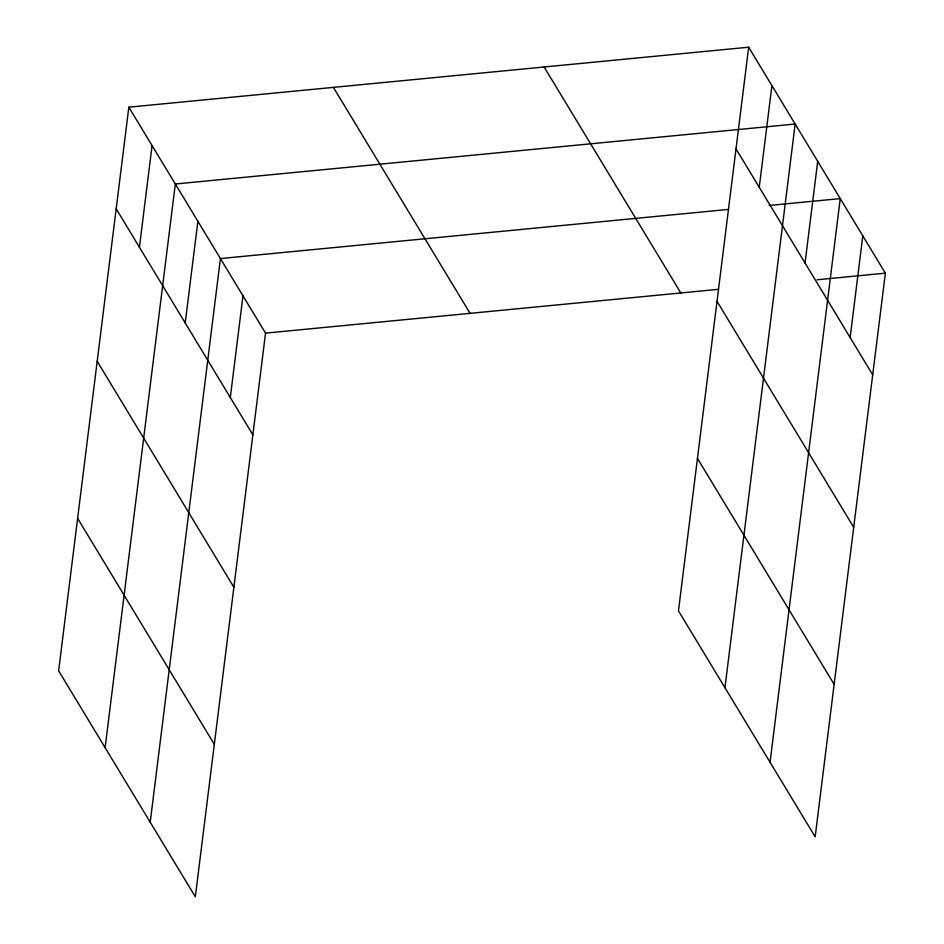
<?xml version="1.0" encoding="UTF-8"?>
<svg xmlns="http://www.w3.org/2000/svg" width="944" height="944" viewBox="0 0 944 944"><rect width="100%" height="100%" fill="white"/><g stroke="black" fill="none" stroke-linecap="round" stroke-linejoin="round"><path stroke-width="1.42" d="M128.844 107.168L58.634 670.83L195.325 896.8L265.535 333.138L128.844 107.168L748.675 47.2L885.366 273.17L815.156 836.832L678.465 610.862L748.675 47.2M139.417 247.245L152.078 145.577M105.114 747.66L175.324 183.997L795.155 124.03L724.945 687.692M185.213 322.942L197.874 221.285M150.214 822.224L220.424 258.562L728.556 209.403M230.312 397.518L242.974 295.85M759.247 187.278L771.909 85.621M805.043 262.975L817.705 161.318M770.044 762.268L840.254 198.606L769.171 205.473M850.143 337.551L862.804 235.882M265.535 333.138L718.537 289.312M817.174 279.766L885.366 273.17M736.013 148.869L872.693 374.839M717.027 301.325L853.706 527.295M544.133 66.989L680.813 292.959M697.463 458.406L834.142 684.376M333.397 87.379L470.077 313.349M116.183 208.825L252.862 434.806M97.197 361.292L233.876 587.262M77.632 518.374L214.312 744.344"/></g></svg>
